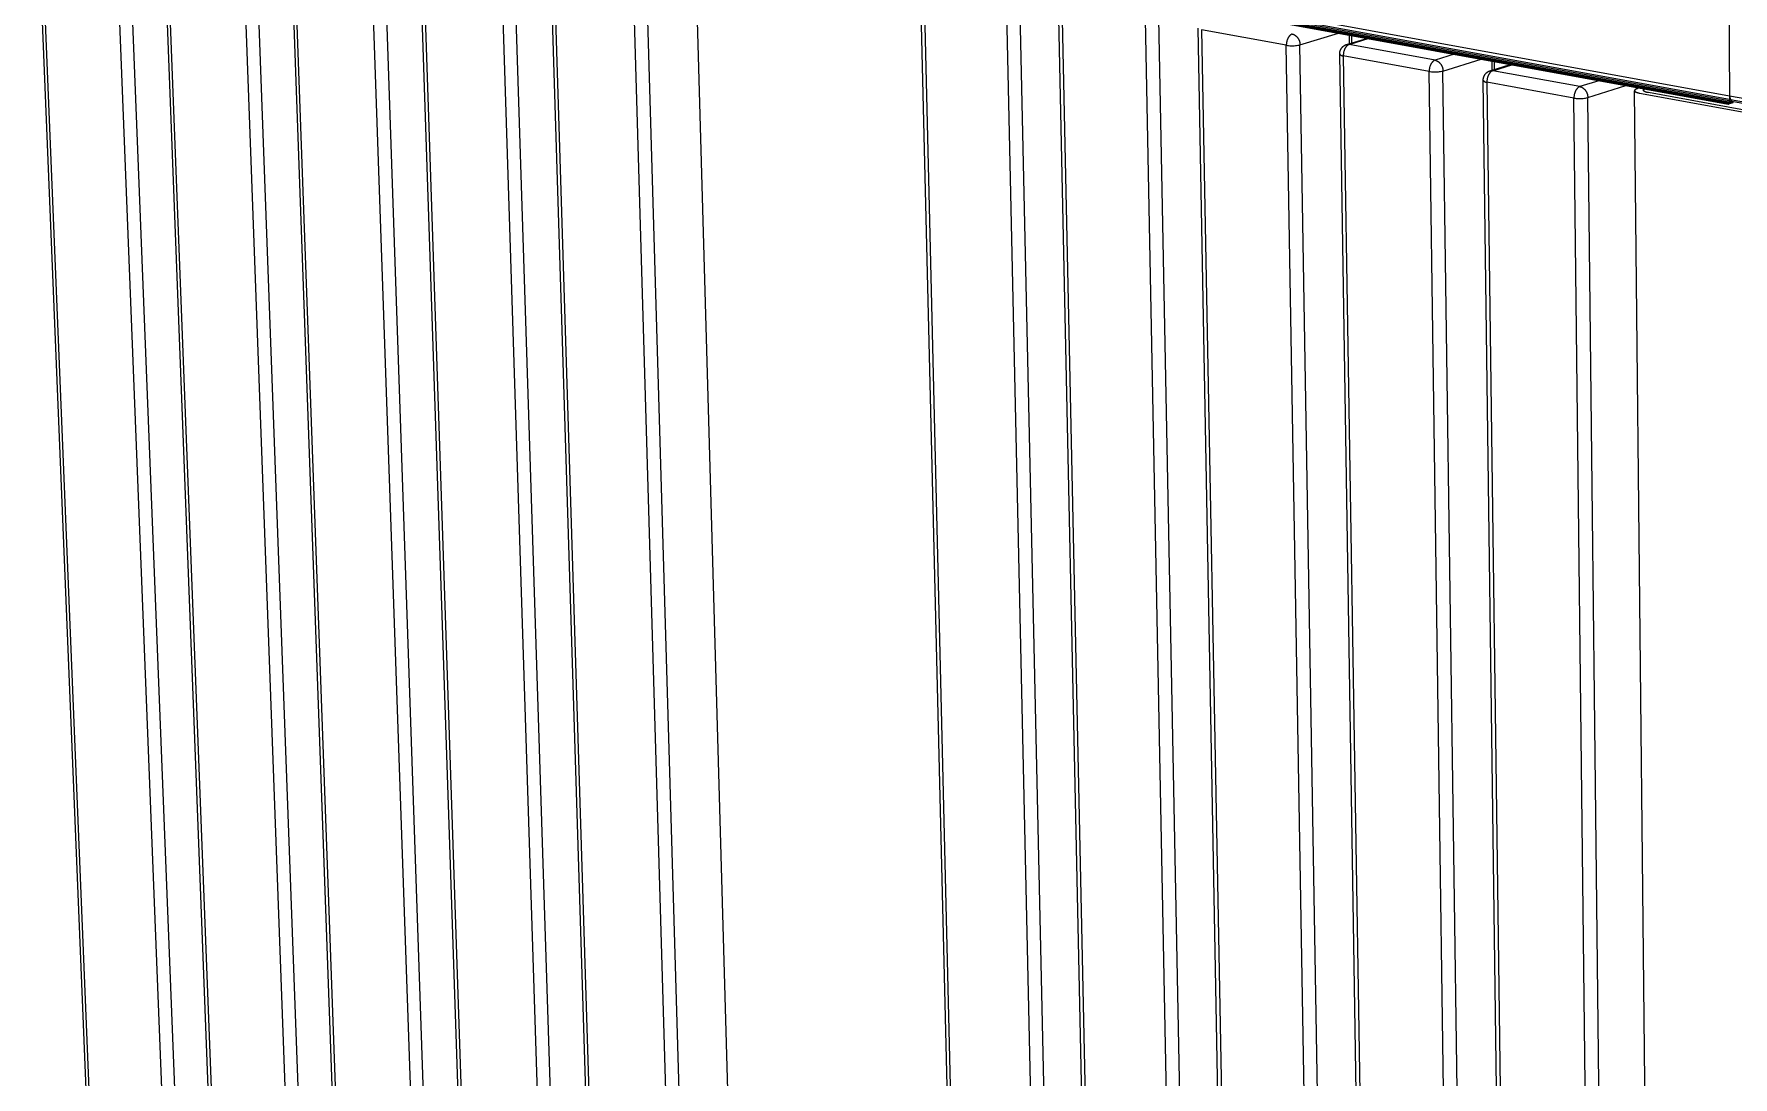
# Model space of a CAD drawing. Header units: millimetres. Extents: x -1283 to 2747, y -259 to 2557.
# Drawn here: x -628.5 to -181.7, y 447.1 to 721.3 of the extents above; entities that cross this region are included whole.
import ezdxf

# ---------------------------------------------------------------- set-up
doc = ezdxf.new("R2010")
doc.units = ezdxf.units.MM
doc.header["$MEASUREMENT"] = 0
doc.layers.add('Utwórz2D linie widoczne', color=7, linetype='Continuous', true_color=0x000000)

msp = doc.modelspace()

# ---------------------------------------------------------------- linework, layer by layer
at = {"layer": 'Utwórz2D linie widoczne'}
for p, q in [((-606.72, 246.63), (-628.48, 778.92)), ((-627.74, 778.57), (-605.99, 246.08)), ((-586.81, 240.62), (-607.86, 774.92)), ((-583.52, 240.8), (-604.43, 775.04)), ((-574.67, 237.51), (-595.27, 772.83)), ((-594.51, 772.47), (-573.93, 236.96)), ((-554.51, 231.44), (-574.38, 768.78)), ((-551.2, 231.61), (-570.93, 768.9)), ((-542.23, 228.31), (-561.63, 766.66)), ((-560.85, 766.3), (-541.47, 227.73)), ((-521.81, 222.14), (-540.46, 762.56)), ((-518.48, 222.32), (-536.99, 762.68)), ((-509.38, 218.98), (-527.56, 760.43)), ((-526.76, 760.05), (-508.61, 218.38)), ((-488.71, 212.72), (-506.11, 756.26)), ((-485.36, 212.9), (-502.62, 756.38)), ((-476.13, 209.52), (-493.05, 754.1)), ((-492.23, 753.71), (-475.34, 208.92)), ((-437.71, 150.43), (-454.7, 751.46)), ((-455.19, 203.19), (-471.31, 749.88)), ((-451.82, 203.37), (-467.8, 750)), ((-431.92, 750.43), (-182.58, 705.06)), ((-431.65, 749.48), (-182.61, 704.12)), ((-431.29, 749.05), (-182.65, 703.75)), ((-430.93, 748.65), (-182.69, 703.41)), ((-430.45, 748.3), (-182.75, 703.14)), ((-429.97, 748), (-182.81, 702.94)), ((-429.37, 747.77), (-182.88, 702.82)), ((-428.66, 747.61), (-182.97, 702.81)), ((-382.08, 182.81), (-395.34, 736.2)), ((-394.46, 735.78), (-381.23, 182.16)), ((-360.37, 176.23), (-372.76, 731.8)), ((-356.95, 176.42), (-369.21, 731.93)), ((-347.21, 172.89), (-359.08, 729.55)), ((-358.18, 729.13), (-346.35, 172.24)), ((-182.79, 730.18), (-182.58, 705.06)), ((-325.21, 166.23), (-336.19, 725.1)), ((-321.78, 166.42), (-332.62, 725.23)), ((-311.9, 162.88), (-322.33, 722.83)), ((-321.42, 722.39), (-311.01, 162.19)), ((-299.13, 718.3), (-321.42, 722.39)), ((-298.97, 719.49), (-299, 719.37)), ((-298.93, 719.62), (-298.97, 719.49)), ((-298.89, 719.74), (-298.93, 719.62)), ((-298.84, 719.86), (-298.89, 719.74)), ((-298.8, 719.97), (-298.84, 719.86)), ((-298.77, 720.03), (-298.8, 719.97)), ((-298.74, 720.09), (-298.77, 720.03)), ((-298.71, 720.14), (-298.74, 720.09)), ((-298.69, 720.2), (-298.71, 720.14)), ((-298.66, 720.25), (-298.69, 720.2)), ((-298.63, 720.31), (-298.66, 720.25)), ((-298.6, 720.36), (-298.63, 720.31)), ((-298.56, 720.41), (-298.6, 720.36)), ((-298.53, 720.46), (-298.56, 720.41)), ((-298.5, 720.51), (-298.53, 720.46)), ((-298.47, 720.55), (-298.5, 720.51)), ((-298.43, 720.6), (-298.47, 720.55)), ((-298.4, 720.64), (-298.43, 720.6)), ((-298.36, 720.69), (-298.4, 720.64)), ((-298.33, 720.73), (-298.36, 720.69)), ((-298.29, 720.77), (-298.33, 720.73)), ((-298.26, 720.81), (-298.29, 720.77)), ((-298.22, 720.85), (-298.26, 720.81)), ((-298.18, 720.88), (-298.22, 720.85)), ((-298.15, 720.92), (-298.18, 720.88)), ((-298.11, 720.95), (-298.15, 720.92)), ((-298.07, 720.98), (-298.11, 720.95)), ((-298.03, 721.01), (-298.07, 720.98)), ((-298, 721.04), (-298.03, 721.01)), ((-297.96, 721.07), (-298, 721.04)), ((-297.92, 721.09), (-297.96, 721.07)), ((-297.88, 721.12), (-297.92, 721.09)), ((-297.85, 721.14), (-297.88, 721.12)), ((-297.81, 721.16), (-297.85, 721.14)), ((-297.77, 721.18), (-297.81, 721.16)), ((-297.73, 721.2), (-297.77, 721.18)), ((-297.7, 721.22), (-297.73, 721.2)), ((-297.66, 721.23), (-297.7, 721.22)), ((-297.62, 721.25), (-297.66, 721.23)), ((-297.59, 721.26), (-297.62, 721.25)), ((-297.55, 721.27), (-297.59, 721.26)), ((-297.55, 721.27), (-297.46, 721.24)), ((-297.46, 721.24), (-297.37, 721.21)), ((-297.37, 721.21), (-297.27, 721.17)), ((-297.27, 721.17), (-297.19, 721.13)), ((-297.19, 721.13), (-297.1, 721.08)), ((-297.1, 721.08), (-297.01, 721.04)), ((-297.01, 721.04), (-296.93, 720.99)), ((-296.93, 720.99), (-296.84, 720.94)), ((-296.84, 720.94), (-296.76, 720.88)), ((-296.76, 720.88), (-296.68, 720.82)), ((-296.68, 720.82), (-296.6, 720.76)), ((-296.6, 720.76), (-296.53, 720.7)), ((-296.53, 720.7), (-296.46, 720.63)), ((-296.46, 720.63), (-296.38, 720.56)), ((-296.38, 720.56), (-296.32, 720.49)), ((-296.32, 720.49), (-296.25, 720.42)), ((-296.25, 720.42), (-296.19, 720.35)), ((-296.19, 720.35), (-296.13, 720.27)), ((-296.13, 720.27), (-296.07, 720.19)), ((-296.07, 720.19), (-296.01, 720.11)), ((-296.01, 720.11), (-295.96, 720.03)), ((-295.96, 720.03), (-295.91, 719.94)), ((-295.91, 719.94), (-295.86, 719.85)), ((-295.86, 719.85), (-295.82, 719.77)), ((-295.82, 719.77), (-295.78, 719.68)), ((-295.78, 719.68), (-295.74, 719.59)), ((-295.74, 719.59), (-295.7, 719.49)), ((-295.7, 719.49), (-295.67, 719.4)), ((-295.67, 719.4), (-295.64, 719.31)), ((-295.54, 718.43), (-285.45, 721.5)), ((-283.26, 718.51), (-277.95, 720.13)), ((-282.6, 720.97), (-282.56, 718.72)), ((-282.57, 718.53), (-277.58, 720.06)), ((-282.02, 720.87), (-281.98, 718.9)), ((-299.12, 718.64), (-299.13, 718.52)), ((-299.13, 718.52), (-299.13, 718.41)), ((-299.13, 718.41), (-299.13, 718.3)), ((-299.13, 718.3), (-298.83, 718.26)), ((-289.61, 156.11), (-299.13, 718.3)), ((-299.11, 718.76), (-299.12, 718.64)), ((-299.1, 718.88), (-299.11, 718.76)), ((-299.08, 719), (-299.1, 718.88)), ((-299.06, 719.12), (-299.08, 719)), ((-299.03, 719.25), (-299.06, 719.12)), ((-299, 719.37), (-299.03, 719.25)), ((-298.83, 718.26), (-298.53, 718.22)), ((-298.53, 718.22), (-298.23, 718.2)), ((-298.23, 718.2), (-297.93, 718.18)), ((-297.93, 718.18), (-297.63, 718.18)), ((-297.63, 718.18), (-297.33, 718.19)), ((-297.33, 718.19), (-297.03, 718.2)), ((-297.03, 718.2), (-296.72, 718.23)), ((-296.72, 718.23), (-296.42, 718.26)), ((-296.42, 718.26), (-296.13, 718.31)), ((-296.13, 718.31), (-295.83, 718.37)), ((-295.83, 718.37), (-295.54, 718.43)), ((-295.64, 719.31), (-295.62, 719.21)), ((-295.62, 719.21), (-295.6, 719.12)), ((-295.6, 719.12), (-295.58, 719.02)), ((-295.58, 719.02), (-295.56, 718.92)), ((-295.56, 718.92), (-295.55, 718.82)), ((-295.55, 718.82), (-295.54, 718.73)), ((-295.54, 718.73), (-295.54, 718.63)), ((-295.54, 718.63), (-295.53, 718.53)), ((-295.53, 718.53), (-295.54, 718.43)), ((-286.16, 156.3), (-295.54, 718.43)), ((-285.09, 716.28), (-285.08, 716.37)), ((-285.09, 716.2), (-285.09, 716.28)), ((-285.09, 716.11), (-285.09, 716.2)), ((-285.09, 716.02), (-285.09, 716.11)), ((-285.09, 716.02), (-285.07, 715.99)), ((-276.13, 152.71), (-285.09, 716)), ((-285.08, 716.37), (-285.06, 716.46)), ((-285.07, 715.99), (-285.05, 715.96)), ((-285.06, 716.46), (-285.05, 716.55)), ((-285.05, 716.55), (-285.03, 716.63)), ((-285.05, 715.96), (-285.03, 715.93)), ((-285.03, 716.63), (-285.01, 716.72)), ((-285.03, 715.93), (-285, 715.9)), ((-285.01, 716.72), (-284.98, 716.8)), ((-285, 715.9), (-284.98, 715.88)), ((-284.98, 716.8), (-284.96, 716.89)), ((-284.98, 715.88), (-284.95, 715.85)), ((-284.96, 716.89), (-284.93, 716.97)), ((-284.95, 715.85), (-284.93, 715.83)), ((-284.93, 716.97), (-284.89, 717.05)), ((-284.93, 715.83), (-284.9, 715.8)), ((-284.9, 715.8), (-284.87, 715.78)), ((-284.89, 717.05), (-284.86, 717.14)), ((-284.87, 715.78), (-284.84, 715.76)), ((-284.86, 717.14), (-284.82, 717.21)), ((-284.84, 715.76), (-284.81, 715.74)), ((-284.82, 717.21), (-284.78, 717.29)), ((-284.81, 715.74), (-284.78, 715.72)), ((-284.78, 717.29), (-284.73, 717.37)), ((-284.78, 715.72), (-284.75, 715.7)), ((-284.75, 715.7), (-284.72, 715.68)), ((-284.73, 717.37), (-284.68, 717.44)), ((-284.72, 715.68), (-284.69, 715.66)), ((-284.69, 715.66), (-284.65, 715.65)), ((-284.68, 717.44), (-284.64, 717.52)), ((-284.65, 715.65), (-284.62, 715.63)), ((-284.64, 717.52), (-284.58, 717.59)), ((-284.62, 715.63), (-284.58, 715.62)), ((-284.58, 717.59), (-284.53, 717.66)), ((-284.58, 715.62), (-284.55, 715.61)), ((-284.55, 715.61), (-284.52, 715.6)), ((-284.53, 717.66), (-284.47, 717.73)), ((-284.52, 715.6), (-284.48, 715.59)), ((-284.48, 715.59), (-284.44, 715.58)), ((-284.47, 717.73), (-284.41, 717.79)), ((-284.44, 715.58), (-284.41, 715.57)), ((-284.41, 717.79), (-284.35, 717.86)), ((-284.41, 715.57), (-284.37, 715.56)), ((-284.37, 715.56), (-284.34, 715.56)), ((-284.35, 717.86), (-284.29, 717.92)), ((-284.34, 715.56), (-284.3, 715.55)), ((-284.3, 715.55), (-284.26, 715.55)), ((-284.29, 717.92), (-284.22, 717.98)), ((-284.26, 715.55), (-284.23, 715.55)), ((-284.23, 715.55), (-284.19, 715.55)), ((-284.22, 717.98), (-284.15, 718.04)), ((-284.19, 715.55), (-284.15, 715.55)), ((-284.15, 718.04), (-284.08, 718.09)), ((-284.14, 715.89), (-284.15, 715.78)), ((-284.15, 715.78), (-284.15, 715.66)), ((-284.15, 715.66), (-284.15, 715.55)), ((-284.15, 715.55), (-275.22, 152.01)), ((-261.57, 711.41), (-284.15, 715.55)), ((-284.13, 716.01), (-284.14, 715.89)), ((-284.12, 716.13), (-284.13, 716.01)), ((-284.1, 716.26), (-284.12, 716.13)), ((-284.08, 716.38), (-284.1, 716.26)), ((-284.08, 718.09), (-284.01, 718.14)), ((-284.05, 716.5), (-284.08, 716.38)), ((-284.02, 716.63), (-284.05, 716.5)), ((-283.99, 716.75), (-284.02, 716.63)), ((-284.01, 718.14), (-283.94, 718.19)), ((-283.95, 716.87), (-283.99, 716.75)), ((-283.91, 716.99), (-283.95, 716.87)), ((-283.94, 718.19), (-283.86, 718.24)), ((-283.87, 717.11), (-283.91, 716.99)), ((-283.82, 717.23), (-283.87, 717.11)), ((-283.86, 718.24), (-283.79, 718.28)), ((-283.79, 717.29), (-283.82, 717.23)), ((-283.79, 718.28), (-283.71, 718.33)), ((-283.76, 717.35), (-283.79, 717.29)), ((-283.74, 717.4), (-283.76, 717.35)), ((-283.71, 717.46), (-283.74, 717.4)), ((-283.71, 718.33), (-283.63, 718.37)), ((-283.68, 717.51), (-283.71, 717.46)), ((-283.65, 717.56), (-283.68, 717.51)), ((-283.62, 717.62), (-283.65, 717.56)), ((-283.63, 718.37), (-283.55, 718.4)), ((-283.58, 717.67), (-283.62, 717.62)), ((-283.55, 717.72), (-283.58, 717.67)), ((-283.55, 718.4), (-283.47, 718.44)), ((-283.52, 717.77), (-283.55, 717.72)), ((-283.49, 717.81), (-283.52, 717.77)), ((-283.45, 717.86), (-283.49, 717.81)), ((-283.47, 718.44), (-283.38, 718.47)), ((-283.42, 717.9), (-283.45, 717.86)), ((-283.38, 717.95), (-283.42, 717.9)), ((-283.38, 718.47), (-283.3, 718.49)), ((-283.35, 717.99), (-283.38, 717.95)), ((-283.31, 718.03), (-283.35, 717.99)), ((-283.28, 718.07), (-283.31, 718.03)), ((-283.3, 718.49), (-283.25, 718.51)), ((-283.24, 718.11), (-283.28, 718.07)), ((-283.25, 718.51), (-283.21, 718.52)), ((-283.2, 718.14), (-283.24, 718.11)), ((-283.21, 718.52), (-283.16, 718.53)), ((-283.17, 718.18), (-283.2, 718.14)), ((-283.13, 718.21), (-283.17, 718.18)), ((-283.16, 718.53), (-283.11, 718.54)), ((-283.09, 718.24), (-283.13, 718.21)), ((-283.11, 718.54), (-283.06, 718.55)), ((-283.05, 718.27), (-283.09, 718.24)), ((-283.06, 718.55), (-283.01, 718.55)), ((-283.02, 718.3), (-283.05, 718.27)), ((-282.98, 718.33), (-283.02, 718.3)), ((-283.01, 718.55), (-282.96, 718.56)), ((-282.94, 718.36), (-282.98, 718.33)), ((-282.96, 718.56), (-282.91, 718.56)), ((-282.9, 718.38), (-282.94, 718.36)), ((-282.91, 718.56), (-282.87, 718.56)), ((-282.87, 718.4), (-282.9, 718.38)), ((-282.87, 718.56), (-282.82, 718.56)), ((-282.83, 718.42), (-282.87, 718.4)), ((-282.79, 718.44), (-282.83, 718.42)), ((-282.82, 718.56), (-282.77, 718.56)), ((-282.76, 718.46), (-282.79, 718.44)), ((-282.77, 718.56), (-282.72, 718.56)), ((-282.72, 718.48), (-282.76, 718.46)), ((-282.72, 718.56), (-282.67, 718.55)), ((-282.68, 718.5), (-282.72, 718.48)), ((-282.65, 718.51), (-282.68, 718.5)), ((-282.67, 718.55), (-282.62, 718.54)), ((-282.61, 718.52), (-282.65, 718.51)), ((-282.62, 718.54), (-282.57, 718.53)), ((-282.57, 718.53), (-282.61, 718.52)), ((-259.99, 714.41), (-282.57, 718.53)), ((-255.01, 715.94), (-259.99, 714.41)), ((-261.56, 711.64), (-261.57, 711.52)), ((-261.57, 711.52), (-261.57, 711.41)), ((-261.57, 711.41), (-261.27, 711.37)), ((-253.53, 145.85), (-261.57, 711.41)), ((-261.55, 711.87), (-261.56, 711.75)), ((-261.56, 711.75), (-261.56, 711.64)), ((-261.53, 711.99), (-261.55, 711.87)), ((-261.51, 712.12), (-261.53, 711.99)), ((-261.49, 712.24), (-261.51, 712.12)), ((-261.47, 712.36), (-261.49, 712.24)), ((-261.44, 712.49), (-261.47, 712.36)), ((-261.4, 712.61), (-261.44, 712.49)), ((-261.36, 712.74), (-261.4, 712.61)), ((-261.32, 712.86), (-261.36, 712.74)), ((-261.28, 712.98), (-261.32, 712.86)), ((-261.23, 713.1), (-261.28, 712.98)), ((-261.27, 711.37), (-260.96, 711.33)), ((-261.2, 713.15), (-261.23, 713.1)), ((-261.17, 713.21), (-261.2, 713.15)), ((-261.15, 713.27), (-261.17, 713.21)), ((-261.12, 713.32), (-261.15, 713.27)), ((-261.09, 713.38), (-261.12, 713.32)), ((-261.06, 713.43), (-261.09, 713.38)), ((-261.03, 713.48), (-261.06, 713.43)), ((-261, 713.53), (-261.03, 713.48)), ((-260.96, 713.58), (-261, 713.53)), ((-260.93, 713.63), (-260.96, 713.58)), ((-260.96, 711.33), (-260.66, 711.31)), ((-260.9, 713.68), (-260.93, 713.63)), ((-260.86, 713.73), (-260.9, 713.68)), ((-260.83, 713.77), (-260.86, 713.73)), ((-260.8, 713.81), (-260.83, 713.77)), ((-260.76, 713.86), (-260.8, 713.81)), ((-260.72, 713.9), (-260.76, 713.86)), ((-260.69, 713.94), (-260.72, 713.9)), ((-260.65, 713.98), (-260.69, 713.94)), ((-260.66, 711.31), (-260.36, 711.29)), ((-260.62, 714.01), (-260.65, 713.98)), ((-260.58, 714.05), (-260.62, 714.01)), ((-260.54, 714.08), (-260.58, 714.05)), ((-260.5, 714.11), (-260.54, 714.08)), ((-260.47, 714.14), (-260.5, 714.11)), ((-260.43, 714.17), (-260.47, 714.14)), ((-260.39, 714.2), (-260.43, 714.17)), ((-260.35, 714.23), (-260.39, 714.2)), ((-260.36, 711.29), (-260.06, 711.29)), ((-260.32, 714.25), (-260.35, 714.23)), ((-260.28, 714.27), (-260.32, 714.25)), ((-260.24, 714.29), (-260.28, 714.27)), ((-260.21, 714.31), (-260.24, 714.29)), ((-260.17, 714.33), (-260.21, 714.31)), ((-260.13, 714.35), (-260.17, 714.33)), ((-260.1, 714.37), (-260.13, 714.35)), ((-260.06, 714.38), (-260.1, 714.37)), ((-260.02, 714.39), (-260.06, 714.38)), ((-260.06, 711.29), (-259.75, 711.29)), ((-259.99, 714.41), (-260.02, 714.39)), ((-259.99, 714.41), (-259.89, 714.37)), ((-259.89, 714.37), (-259.8, 714.34)), ((-259.8, 714.34), (-259.71, 714.3)), ((-259.75, 711.29), (-259.45, 711.31)), ((-259.71, 714.3), (-259.62, 714.26)), ((-259.62, 714.26), (-259.53, 714.22)), ((-259.53, 714.22), (-259.44, 714.17)), ((-259.45, 711.31), (-259.15, 711.34)), ((-259.44, 714.17), (-259.35, 714.12)), ((-259.35, 714.12), (-259.27, 714.07)), ((-259.27, 714.07), (-259.19, 714.01)), ((-259.19, 714.01), (-259.11, 713.95)), ((-259.15, 711.34), (-258.84, 711.37)), ((-259.11, 713.95), (-259.03, 713.89)), ((-259.03, 713.89), (-258.95, 713.83)), ((-258.95, 713.83), (-258.88, 713.76)), ((-258.88, 713.76), (-258.81, 713.69)), ((-258.84, 711.37), (-258.54, 711.42)), ((-258.81, 713.69), (-258.74, 713.62)), ((-258.74, 713.62), (-258.67, 713.55)), ((-258.67, 713.55), (-258.61, 713.47)), ((-258.61, 713.47), (-258.55, 713.4)), ((-258.55, 713.4), (-258.49, 713.32)), ((-258.54, 711.42), (-258.25, 711.48)), ((-258.49, 713.32), (-258.43, 713.23)), ((-258.43, 713.23), (-258.38, 713.15)), ((-258.38, 713.15), (-258.33, 713.07)), ((-258.33, 713.07), (-258.28, 712.98)), ((-258.28, 712.98), (-258.24, 712.89)), ((-258.25, 711.48), (-257.95, 711.54)), ((-258.24, 712.89), (-258.19, 712.8)), ((-258.19, 712.8), (-258.16, 712.71)), ((-258.16, 712.71), (-258.12, 712.61)), ((-258.12, 712.61), (-258.09, 712.52)), ((-258.09, 712.52), (-258.06, 712.43)), ((-258.06, 712.43), (-258.03, 712.33)), ((-258.03, 712.33), (-258.01, 712.23)), ((-258.01, 712.23), (-257.99, 712.14)), ((-257.99, 712.14), (-257.98, 712.04)), ((-257.98, 712.04), (-257.97, 711.94)), ((-257.97, 711.94), (-257.96, 711.84)), ((-257.96, 711.84), (-257.95, 711.74)), ((-257.95, 711.54), (-247.92, 714.65)), ((-257.95, 711.74), (-257.95, 711.64)), ((-257.95, 711.64), (-257.95, 711.54)), ((-250.07, 146.05), (-257.95, 711.54)), ((-247.02, 710.39), (-246.98, 710.47)), ((-246.98, 710.47), (-246.93, 710.54)), ((-246.93, 710.54), (-246.88, 710.61)), ((-246.88, 710.61), (-246.83, 710.69)), ((-246.83, 710.69), (-246.77, 710.76)), ((-246.77, 710.76), (-246.72, 710.82)), ((-246.72, 710.82), (-246.66, 710.89)), ((-246.66, 710.89), (-246.6, 710.95)), ((-246.6, 710.95), (-246.53, 711.02)), ((-246.53, 711.02), (-246.47, 711.07)), ((-246.47, 711.07), (-246.4, 711.13)), ((-246.4, 711.13), (-246.33, 711.19)), ((-246.33, 711.19), (-246.26, 711.24)), ((-246.26, 711.24), (-246.18, 711.29)), ((-246.18, 711.29), (-246.11, 711.34)), ((-246.11, 711.34), (-246.03, 711.38)), ((-246.03, 711.38), (-245.95, 711.42)), ((-245.96, 710.49), (-245.99, 710.43)), ((-245.93, 710.54), (-245.96, 710.49)), ((-245.95, 711.42), (-245.87, 711.46)), ((-245.91, 710.6), (-245.93, 710.54)), ((-245.88, 710.65), (-245.91, 710.6)), ((-245.84, 710.7), (-245.88, 710.65)), ((-245.87, 711.46), (-245.79, 711.5)), ((-245.81, 710.75), (-245.84, 710.7)), ((-245.78, 710.8), (-245.81, 710.75)), ((-245.79, 711.5), (-245.71, 711.53)), ((-245.75, 710.85), (-245.78, 710.8)), ((-245.72, 710.9), (-245.75, 710.85)), ((-245.68, 710.95), (-245.72, 710.9)), ((-245.71, 711.53), (-245.63, 711.56)), ((-245.65, 710.99), (-245.68, 710.95)), ((-245.61, 711.04), (-245.65, 710.99)), ((-245.63, 711.56), (-245.54, 711.59)), ((-245.58, 711.08), (-245.61, 711.04)), ((-245.54, 711.12), (-245.58, 711.08)), ((-245.54, 711.59), (-245.49, 711.6)), ((-245.51, 711.16), (-245.54, 711.12)), ((-245.47, 711.2), (-245.51, 711.16)), ((-245.5, 711.6), (-240.22, 713.25)), ((-245.49, 711.6), (-245.44, 711.62)), ((-245.43, 711.23), (-245.47, 711.2)), ((-245.44, 711.62), (-245.39, 711.63)), ((-245.4, 711.27), (-245.43, 711.23)), ((-245.36, 711.3), (-245.4, 711.27)), ((-245.39, 711.63), (-245.34, 711.64)), ((-245.32, 711.34), (-245.36, 711.3)), ((-245.34, 711.64), (-245.28, 711.65)), ((-245.28, 711.37), (-245.32, 711.34)), ((-245.28, 711.65), (-245.23, 711.65)), ((-245.25, 711.4), (-245.28, 711.37)), ((-245.21, 711.42), (-245.25, 711.4)), ((-245.23, 711.65), (-245.18, 711.65)), ((-245.17, 711.45), (-245.21, 711.42)), ((-245.18, 711.65), (-245.12, 711.66)), ((-245.13, 711.47), (-245.17, 711.45)), ((-245.1, 711.5), (-245.13, 711.47)), ((-245.12, 711.66), (-245.07, 711.66)), ((-245.06, 711.52), (-245.1, 711.5)), ((-245.07, 714.13), (-245.04, 711.75)), ((-245.07, 711.66), (-245.02, 711.66)), ((-245.02, 711.54), (-245.06, 711.52)), ((-245.02, 711.66), (-244.96, 711.65)), ((-244.99, 711.56), (-245.02, 711.54)), ((-244.95, 711.57), (-244.99, 711.56)), ((-244.96, 711.65), (-244.91, 711.65)), ((-244.91, 711.59), (-244.95, 711.57)), ((-244.91, 711.65), (-244.86, 711.64)), ((-244.88, 711.61), (-244.91, 711.59)), ((-244.84, 711.62), (-244.88, 711.61)), ((-244.86, 711.64), (-244.8, 711.63)), ((-244.8, 711.63), (-244.84, 711.62)), ((-244.8, 711.63), (-239.83, 713.18)), ((-221.91, 707.44), (-244.8, 711.63)), ((-244.51, 714.03), (-244.48, 711.92)), ((-247.35, 709.2), (-247.34, 709.29)), ((-247.35, 709.11), (-247.35, 709.2)), ((-247.35, 709.11), (-247.33, 709.08)), ((-239.89, 142.43), (-247.35, 709.08)), ((-247.34, 709.38), (-247.33, 709.47)), ((-247.34, 709.29), (-247.34, 709.38)), ((-247.33, 709.47), (-247.31, 709.56)), ((-247.33, 709.08), (-247.31, 709.05)), ((-247.31, 709.56), (-247.3, 709.64)), ((-247.31, 709.05), (-247.29, 709.02)), ((-247.3, 709.64), (-247.28, 709.73)), ((-247.29, 709.02), (-247.26, 709)), ((-247.28, 709.73), (-247.26, 709.82)), ((-247.26, 709.82), (-247.23, 709.9)), ((-247.26, 709), (-247.24, 708.97)), ((-247.24, 708.97), (-247.21, 708.94)), ((-247.23, 709.9), (-247.21, 709.99)), ((-247.21, 709.99), (-247.17, 710.07)), ((-247.21, 708.94), (-247.19, 708.92)), ((-247.19, 708.92), (-247.16, 708.89)), ((-247.17, 710.07), (-247.14, 710.15)), ((-247.16, 708.89), (-247.13, 708.87)), ((-247.14, 710.15), (-247.1, 710.23)), ((-247.13, 708.87), (-247.1, 708.84)), ((-247.1, 710.23), (-247.06, 710.31)), ((-247.1, 708.84), (-247.07, 708.82)), ((-247.07, 708.82), (-247.04, 708.8)), ((-247.06, 710.31), (-247.02, 710.39)), ((-247.04, 708.8), (-247.01, 708.78)), ((-247.01, 708.78), (-246.98, 708.76)), ((-246.98, 708.76), (-246.95, 708.74)), ((-246.95, 708.74), (-246.92, 708.73)), ((-246.92, 708.73), (-246.88, 708.71)), ((-246.88, 708.71), (-246.85, 708.7)), ((-246.85, 708.7), (-246.82, 708.69)), ((-246.82, 708.69), (-246.78, 708.67)), ((-246.78, 708.67), (-246.75, 708.66)), ((-246.75, 708.66), (-246.71, 708.65)), ((-246.71, 708.65), (-246.68, 708.65)), ((-246.68, 708.65), (-246.64, 708.64)), ((-246.64, 708.64), (-246.6, 708.63)), ((-246.6, 708.63), (-246.57, 708.63)), ((-246.57, 708.63), (-246.53, 708.63)), ((-246.53, 708.63), (-246.49, 708.62)), ((-246.49, 708.62), (-246.46, 708.62)), ((-246.46, 708.62), (-246.42, 708.62)), ((-246.42, 708.62), (-246.38, 708.63)), ((-246.37, 708.97), (-246.38, 708.85)), ((-246.38, 708.85), (-246.38, 708.74)), ((-246.38, 708.74), (-246.38, 708.63)), ((-246.38, 708.63), (-238.96, 141.7)), ((-223.49, 704.43), (-246.38, 708.63)), ((-246.36, 709.09), (-246.37, 708.97)), ((-246.35, 709.21), (-246.36, 709.09)), ((-246.33, 709.33), (-246.35, 709.21)), ((-246.31, 709.46), (-246.33, 709.33)), ((-246.28, 709.58), (-246.31, 709.46)), ((-246.25, 709.71), (-246.28, 709.58)), ((-246.22, 709.83), (-246.25, 709.71)), ((-246.18, 709.96), (-246.22, 709.83)), ((-246.14, 710.08), (-246.18, 709.96)), ((-246.09, 710.2), (-246.14, 710.08)), ((-246.04, 710.32), (-246.09, 710.2)), ((-245.99, 710.43), (-246.04, 710.32)), ((-223.2, 706.01), (-223.24, 705.88)), ((-223.15, 706.12), (-223.2, 706.01)), ((-223.09, 706.24), (-223.15, 706.12)), ((-223.07, 706.3), (-223.09, 706.24)), ((-223.04, 706.35), (-223.07, 706.3)), ((-223.01, 706.41), (-223.04, 706.35)), ((-222.98, 706.46), (-223.01, 706.41)), ((-222.95, 706.51), (-222.98, 706.46)), ((-222.92, 706.56), (-222.95, 706.51)), ((-222.88, 706.61), (-222.92, 706.56)), ((-222.85, 706.66), (-222.88, 706.61)), ((-222.82, 706.71), (-222.85, 706.66)), ((-222.78, 706.76), (-222.82, 706.71)), ((-222.75, 706.8), (-222.78, 706.76)), ((-222.72, 706.85), (-222.75, 706.8)), ((-222.68, 706.89), (-222.72, 706.85)), ((-222.64, 706.93), (-222.68, 706.89)), ((-222.61, 706.97), (-222.64, 706.93)), ((-222.57, 707.01), (-222.61, 706.97)), ((-222.54, 707.05), (-222.57, 707.01)), ((-222.5, 707.08), (-222.54, 707.05)), ((-222.46, 707.12), (-222.5, 707.08)), ((-222.43, 707.15), (-222.46, 707.12)), ((-222.39, 707.18), (-222.43, 707.15)), ((-222.35, 707.21), (-222.39, 707.18)), ((-222.31, 707.24), (-222.35, 707.21)), ((-222.28, 707.26), (-222.31, 707.24)), ((-222.24, 707.29), (-222.28, 707.26)), ((-222.2, 707.31), (-222.24, 707.29)), ((-222.16, 707.33), (-222.2, 707.31)), ((-222.13, 707.35), (-222.16, 707.33)), ((-222.09, 707.37), (-222.13, 707.35)), ((-222.05, 707.39), (-222.09, 707.37)), ((-222.02, 707.41), (-222.05, 707.39)), ((-221.98, 707.42), (-222.02, 707.41)), ((-221.95, 707.43), (-221.98, 707.42)), ((-221.91, 707.44), (-221.95, 707.43)), ((-216.95, 709), (-221.91, 707.44)), ((-221.91, 707.44), (-221.81, 707.41)), ((-221.81, 707.41), (-221.72, 707.38)), ((-221.72, 707.38), (-221.63, 707.34)), ((-221.63, 707.34), (-221.54, 707.3)), ((-221.54, 707.3), (-221.45, 707.26)), ((-221.45, 707.26), (-221.36, 707.21)), ((-221.36, 707.21), (-221.27, 707.16)), ((-221.27, 707.16), (-221.19, 707.11)), ((-221.19, 707.11), (-221.1, 707.05)), ((-221.1, 707.05), (-221.02, 706.99)), ((-221.02, 706.99), (-220.94, 706.93)), ((-220.94, 706.93), (-220.87, 706.87)), ((-220.87, 706.87), (-220.79, 706.8)), ((-220.79, 706.8), (-220.72, 706.73)), ((-220.72, 706.73), (-220.65, 706.66)), ((-220.65, 706.66), (-220.58, 706.58)), ((-220.58, 706.58), (-220.52, 706.51)), ((-220.52, 706.51), (-220.45, 706.43)), ((-220.45, 706.43), (-220.39, 706.35)), ((-220.39, 706.35), (-220.34, 706.27)), ((-220.34, 706.27), (-220.28, 706.18)), ((-220.28, 706.18), (-220.23, 706.1)), ((-220.23, 706.1), (-220.19, 706.01)), ((-220.19, 706.01), (-220.14, 705.92)), ((-219.85, 704.56), (-209.87, 707.71)), ((-207.53, 706.41), (-207.54, 706.4)), ((-207.54, 706.4), (-207.54, 706.4)), ((-207.54, 706.4), (-207.54, 706.39)), ((-207.54, 706.39), (-207.54, 706.38)), ((-207.54, 706.38), (-207.54, 706.38)), ((-207.54, 706.38), (-207.54, 706.37)), ((-201.13, 81.08), (-207.54, 706.37)), ((-207.54, 706.37), (-207.54, 706.37)), ((-207.54, 706.37), (-207.54, 706.36)), ((-207.54, 706.36), (-207.53, 706.36)), ((-207.52, 706.45), (-207.53, 706.44)), ((-207.53, 706.44), (-207.53, 706.44)), ((-207.53, 706.44), (-207.53, 706.43)), ((-207.53, 706.43), (-207.53, 706.43)), ((-207.53, 706.43), (-207.53, 706.42)), ((-207.53, 706.42), (-207.53, 706.42)), ((-207.53, 706.42), (-207.53, 706.41)), ((-207.53, 706.41), (-207.53, 706.41)), ((-207.53, 706.36), (-207.53, 706.35)), ((-207.53, 706.35), (-207.53, 706.35)), ((-207.53, 706.35), (-207.53, 706.34)), ((-207.53, 706.34), (-207.53, 706.34)), ((-207.53, 706.34), (-207.53, 706.33)), ((-207.53, 706.33), (-207.53, 706.33)), ((-207.53, 706.33), (-207.53, 706.32)), ((-207.53, 706.32), (-207.52, 706.31)), ((-207.51, 706.48), (-207.52, 706.47)), ((-207.52, 706.47), (-207.52, 706.47)), ((-207.52, 706.47), (-207.52, 706.46)), ((-207.52, 706.46), (-207.52, 706.45)), ((-207.52, 706.45), (-207.52, 706.45)), ((-207.52, 706.31), (-207.52, 706.31)), ((-207.52, 706.31), (-207.52, 706.3)), ((-207.52, 706.3), (-207.52, 706.3)), ((-207.52, 706.3), (-207.52, 706.29)), ((-207.52, 706.29), (-207.51, 706.29)), ((-207.5, 706.5), (-207.51, 706.49)), ((-207.51, 706.49), (-207.51, 706.49)), ((-207.51, 706.49), (-207.51, 706.48)), ((-207.51, 706.48), (-207.51, 706.48)), ((-207.51, 706.29), (-207.51, 706.28)), ((-207.51, 706.28), (-207.51, 706.28)), ((-207.51, 706.28), (-207.51, 706.27)), ((-207.51, 706.27), (-207.5, 706.27)), ((-207.49, 706.51), (-207.5, 706.51)), ((-207.5, 706.51), (-207.5, 706.5)), ((-207.5, 706.5), (-207.5, 706.5)), ((-207.5, 706.27), (-207.5, 706.26)), ((-207.5, 706.26), (-207.5, 706.26)), ((-207.5, 706.26), (-207.49, 706.25)), ((-207.48, 706.53), (-207.49, 706.52)), ((-207.49, 706.52), (-207.49, 706.52)), ((-207.49, 706.52), (-207.49, 706.51)), ((-207.49, 706.25), (-207.49, 706.24)), ((-207.49, 706.24), (-207.49, 706.24)), ((-207.49, 706.24), (-207.48, 706.23)), ((-207.47, 706.54), (-207.48, 706.53)), ((-207.48, 706.23), (-207.48, 706.23)), ((-207.48, 706.23), (-207.47, 706.22)), ((-207.46, 706.56), (-207.47, 706.55)), ((-207.47, 706.55), (-207.47, 706.54)), ((-207.47, 706.22), (-207.46, 706.21)), ((-207.45, 706.57), (-207.46, 706.56)), ((-207.46, 706.21), (-207.45, 706.2)), ((-207.44, 706.58), (-207.45, 706.57)), ((-207.45, 706.2), (-207.44, 706.19)), ((-207.43, 706.59), (-207.44, 706.58)), ((-207.44, 706.19), (-207.43, 706.18)), ((-207.42, 706.6), (-207.43, 706.59)), ((-207.43, 706.18), (-207.42, 706.17)), ((-207.4, 706.61), (-207.42, 706.6)), ((-207.42, 706.17), (-207.41, 706.16)), ((-207.41, 706.16), (-207.39, 706.15)), ((-207.39, 706.62), (-207.4, 706.61)), ((-207.38, 706.63), (-207.39, 706.62)), ((-207.39, 706.15), (-207.38, 706.14)), ((-207.37, 706.64), (-207.38, 706.63)), ((-207.38, 706.14), (-207.37, 706.12)), ((-207.35, 706.65), (-207.37, 706.64)), ((-207.37, 706.12), (-207.35, 706.11)), ((-207.34, 706.66), (-207.35, 706.65)), ((-207.35, 706.11), (-207.34, 706.1)), ((-207.31, 706.68), (-207.34, 706.66)), ((-207.34, 706.1), (-207.33, 706.09)), ((-207.33, 706.09), (-207.31, 706.08)), ((-207.28, 706.7), (-207.31, 706.68)), ((-207.31, 706.08), (-207.29, 706.08)), ((-207.29, 706.08), (-207.26, 706.06)), ((-207.25, 706.72), (-207.28, 706.7)), ((-207.26, 706.06), (-207.22, 706.04)), ((-207.21, 706.74), (-207.25, 706.72)), ((-207.22, 706.04), (-207.19, 706.02)), ((-207.18, 706.76), (-207.21, 706.74)), ((-207.19, 706.02), (-207.15, 706)), ((-207.14, 706.77), (-207.18, 706.76)), ((-207.15, 706), (-207.11, 705.98)), ((-207.1, 706.79), (-207.14, 706.77)), ((-207.06, 706.81), (-207.1, 706.79)), ((-207.02, 706.83), (-207.06, 706.81)), ((-207.04, 707.2), (-207.04, 706.82)), ((-206.98, 706.84), (-207.02, 706.83)), ((-206.89, 706.87), (-206.98, 706.84)), ((-206.8, 706.91), (-206.89, 706.87)), ((-206.3, 707.06), (-206.8, 706.91)), ((-206.49, 707.09), (-206.48, 707)), ((-205.22, 706.5), (-205.21, 706.51)), ((-205.22, 706.49), (-205.22, 706.5)), ((-205.22, 706.5), (-205.22, 706.5)), ((-205.22, 706.48), (-205.22, 706.49)), ((-205.22, 706.49), (-205.22, 706.49)), ((-205.22, 706.47), (-205.22, 706.48)), ((-205.22, 706.48), (-205.22, 706.48)), ((-205.22, 706.48), (-205.22, 706.48)), ((-205.22, 706.46), (-205.22, 706.47)), ((-205.22, 706.47), (-205.22, 706.47)), ((-205.22, 706.45), (-205.22, 706.46)), ((-205.22, 706.46), (-205.22, 706.46)), ((-205.22, 706.44), (-205.22, 706.45)), ((-205.22, 706.45), (-205.22, 706.45)), ((-205.22, 706.45), (-205.22, 706.45)), ((-205.21, 706.44), (-205.22, 706.44)), ((-205.21, 706.53), (-205.21, 706.54)), ((-205.21, 706.54), (-205.2, 706.54)), ((-205.21, 706.52), (-205.21, 706.53)), ((-205.21, 706.53), (-205.21, 706.53)), ((-205.21, 706.51), (-205.21, 706.52)), ((-205.21, 706.52), (-205.21, 706.52)), ((-205.21, 706.51), (-205.21, 706.51)), ((-205.21, 706.51), (-205.21, 706.51)), ((-205.21, 706.43), (-205.21, 706.44)), ((-205.21, 706.42), (-205.21, 706.43)), ((-205.21, 706.43), (-205.21, 706.43)), ((-205.21, 706.41), (-205.21, 706.42)), ((-205.21, 706.42), (-205.21, 706.42)), ((-205.21, 706.42), (-205.21, 706.42)), ((-205.2, 706.4), (-205.21, 706.41)), ((-205.21, 706.41), (-205.21, 706.41)), ((-205.2, 706.56), (-205.19, 706.57)), ((-205.2, 706.55), (-205.2, 706.56)), ((-205.2, 706.56), (-205.2, 706.56)), ((-205.2, 706.54), (-205.2, 706.55)), ((-205.2, 706.55), (-205.2, 706.55)), ((-205.2, 706.54), (-205.2, 706.54)), ((-205.2, 706.39), (-205.2, 706.4)), ((-205.2, 706.4), (-205.2, 706.4)), ((-205.2, 706.38), (-205.2, 706.39)), ((-205.2, 706.39), (-205.2, 706.39)), ((-205.19, 706.38), (-205.2, 706.38)), ((-205.2, 706.38), (-205.2, 706.38)), ((-205.19, 706.58), (-205.18, 706.59)), ((-205.19, 706.57), (-205.19, 706.58)), ((-205.19, 706.57), (-205.19, 706.57)), ((-205.19, 706.57), (-205.19, 706.57)), ((-205.19, 706.37), (-205.19, 706.38)), ((-205.19, 706.36), (-205.19, 706.37)), ((-205.19, 706.37), (-205.19, 706.37)), ((-205.18, 706.35), (-205.19, 706.36)), ((-205.18, 706.59), (-205.17, 706.6)), ((-205.18, 706.59), (-205.18, 706.59)), ((-205.17, 706.35), (-205.18, 706.35)), ((-205.17, 706.6), (-205.16, 706.61)), ((-205.17, 706.34), (-205.17, 706.35)), ((-205.16, 706.33), (-205.17, 706.34)), ((-205.16, 706.62), (-205.15, 706.63)), ((-205.16, 706.61), (-205.16, 706.62)), ((-205.16, 706.32), (-205.16, 706.33)), ((-205.15, 706.31), (-205.16, 706.32)), ((-205.15, 706.63), (-205.14, 706.64)), ((-205.14, 706.3), (-205.15, 706.31)), ((-205.14, 706.64), (-205.13, 706.65)), ((-205.14, 706.64), (-205.14, 706.64)), ((-205.13, 706.29), (-205.14, 706.3)), ((-205.13, 706.65), (-205.12, 706.66)), ((-205.12, 706.29), (-205.13, 706.29)), ((-205.12, 706.66), (-205.11, 706.67)), ((-205.12, 706.28), (-205.12, 706.29)), ((-205.11, 706.27), (-205.12, 706.28)), ((-205.11, 706.67), (-205.1, 706.68)), ((-205.1, 706.26), (-205.11, 706.27)), ((-205.1, 706.68), (-205.09, 706.68)), ((-205.09, 706.25), (-205.1, 706.26)), ((-205.09, 706.68), (-205.08, 706.69)), ((-205.08, 706.24), (-205.09, 706.25)), ((-205.08, 706.69), (-205.07, 706.7)), ((-205.06, 706.24), (-205.08, 706.24)), ((-205.07, 706.7), (-205.06, 706.71)), ((-205.06, 706.71), (-205.05, 706.72)), ((-205.05, 706.23), (-205.06, 706.24)), ((-205.05, 706.72), (-205.03, 706.73)), ((-205.03, 706.21), (-205.05, 706.23)), ((-205.03, 706.73), (-205, 706.75)), ((-205.01, 706.2), (-205.03, 706.21)), ((-204.98, 706.18), (-205.01, 706.2)), ((-205, 706.75), (-204.98, 706.76)), ((-204.98, 706.76), (-204.95, 706.78)), ((-204.95, 706.16), (-204.98, 706.18)), ((-204.95, 706.78), (-204.93, 706.79)), ((-204.92, 706.15), (-204.95, 706.16)), ((-204.93, 706.79), (-204.9, 706.8)), ((-204.89, 706.13), (-204.92, 706.15)), ((-204.86, 706.12), (-204.89, 706.13)), ((-204.83, 706.1), (-204.86, 706.12)), ((-204.79, 706.09), (-204.83, 706.1)), ((-204.72, 706.06), (-204.79, 706.09)), ((-204.64, 706.03), (-204.72, 706.06)), ((-204.56, 706), (-204.64, 706.03)), ((-204.48, 705.98), (-204.56, 706)), ((-223.48, 704.65), (-223.49, 704.54)), ((-223.49, 704.54), (-223.49, 704.43)), ((-223.49, 704.43), (-223.19, 704.38)), ((-216.99, 135.46), (-223.49, 704.43)), ((-223.47, 704.89), (-223.48, 704.77)), ((-223.48, 704.77), (-223.48, 704.65)), ((-223.45, 705.01), (-223.47, 704.89)), ((-223.43, 705.14), (-223.45, 705.01)), ((-223.41, 705.26), (-223.43, 705.14)), ((-223.39, 705.39), (-223.41, 705.26)), ((-223.36, 705.51), (-223.39, 705.39)), ((-223.32, 705.64), (-223.36, 705.51)), ((-223.28, 705.76), (-223.32, 705.64)), ((-223.24, 705.88), (-223.28, 705.76)), ((-223.19, 704.38), (-222.88, 704.35)), ((-222.88, 704.35), (-222.58, 704.32)), ((-222.58, 704.32), (-222.27, 704.31)), ((-222.27, 704.31), (-221.97, 704.3)), ((-221.97, 704.3), (-221.66, 704.31)), ((-221.66, 704.31), (-221.36, 704.33)), ((-221.36, 704.33), (-221.05, 704.35)), ((-221.05, 704.35), (-220.75, 704.39)), ((-220.75, 704.39), (-220.45, 704.44)), ((-220.45, 704.44), (-220.15, 704.49)), ((-220.15, 704.49), (-219.85, 704.56)), ((-220.14, 705.92), (-220.1, 705.83)), ((-220.1, 705.83), (-220.06, 705.74)), ((-220.06, 705.74), (-220.02, 705.64)), ((-220.02, 705.64), (-219.99, 705.55)), ((-219.99, 705.55), (-219.96, 705.45)), ((-219.96, 705.45), (-219.94, 705.36)), ((-219.94, 705.36), (-219.91, 705.26)), ((-219.91, 705.26), (-219.9, 705.16)), ((-219.9, 705.16), (-219.88, 705.06)), ((-219.88, 705.06), (-219.87, 704.96)), ((-219.87, 704.96), (-219.86, 704.86)), ((-219.86, 704.86), (-219.85, 704.76)), ((-219.85, 704.76), (-219.85, 704.66)), ((-219.85, 704.66), (-219.85, 704.56)), ((-213.51, 135.66), (-219.85, 704.56)), ((-207.11, 705.98), (-207.07, 705.96)), ((-207.07, 705.96), (-207.02, 705.95)), ((-207.02, 705.95), (-206.98, 705.93)), ((-206.98, 705.93), (-206.88, 705.9)), ((-206.88, 705.9), (-206.78, 705.86)), ((-206.78, 705.86), (-206.67, 705.83)), ((-206.67, 705.83), (-206.56, 705.81)), ((-206.56, 705.81), (-206.45, 705.78)), ((-206.45, 705.78), (-206.33, 705.76)), ((-206.33, 705.76), (-206.21, 705.73)), ((-206.21, 705.73), (-156.77, 696.7)), ((-204.39, 705.95), (-204.48, 705.98)), ((-204.3, 705.93), (-204.39, 705.95)), ((-204.11, 705.89), (-204.3, 705.93)), ((-203.92, 705.85), (-204.11, 705.89)), ((-156.95, 697.27), (-203.92, 705.85)), ((-182.88, 702.82), (-182.97, 702.81)), ((-181.66, 703.21), (-182.88, 702.82)), ((-182.81, 702.94), (-182.88, 702.82)), ((-181.73, 703.28), (-182.81, 702.94)), ((-182.75, 703.14), (-182.81, 702.94)), ((-181.86, 703.43), (-182.75, 703.14)), ((-182.69, 703.41), (-182.75, 703.14)), ((-182.65, 703.75), (-182.69, 703.41)), ((-182.02, 703.62), (-182.69, 703.41)), ((-182.61, 704.12), (-182.65, 703.75)), ((-182.21, 703.89), (-182.65, 703.75)), ((-182.59, 704.59), (-182.61, 704.12)), ((-182.38, 704.2), (-182.61, 704.12)), ((-182.58, 705.06), (-182.59, 704.59)), ((-182.58, 705.06), (-182.51, 704.54)), ((-182.58, 705.06), (-182.53, 704.57)), ((-182.58, 705.06), (90.85, 655.3)), ((-182.53, 704.57), (-182.38, 704.2)), ((-182.51, 704.54), (-182.33, 704.07)), ((-182.33, 704.07), (-182.02, 703.61)), ((-182.33, 704.07), (90.79, 654.33)), ((-182.02, 703.61), (-181.96, 703.62)), ((-182.02, 703.61), (-181.65, 703.19)), ((-181.96, 703.62), (90.71, 653.94))]:
    msp.add_line(p, q, dxfattribs=at)

doc.saveas('drawing.dxf')
